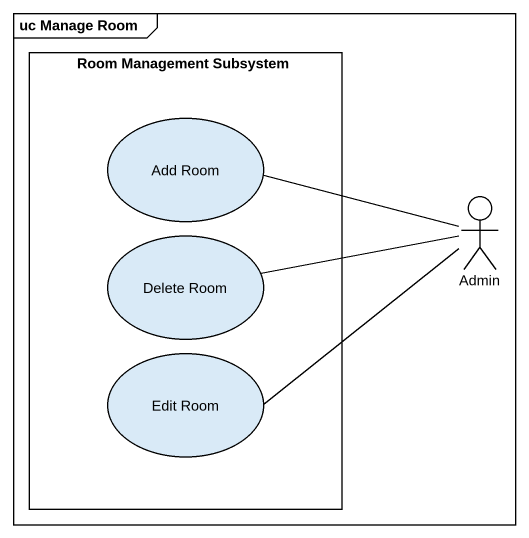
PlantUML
@startuml
mainframe uc Manage Room
rectangle "Room Management Subsystem" as Room_Management_Subsystem {
  usecase "Add Room" as Add_Room
  usecase "Delete Room" as Delete_Room
  usecase "Edit Room" as Edit_Room
}
actor Admin
Admin -left- Add_Room
Admin -left- Delete_Room
Admin -left- Edit_Room
@enduml
